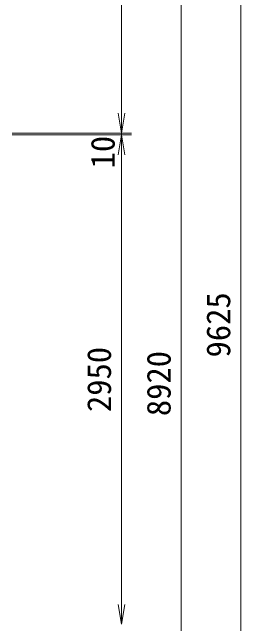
# Model space of a CAD drawing. Units: millimetres, scale not verified. Extents: x -12600 to 12600, y -8910 to 8910.
# Drawn here: x -7298 to -5918, y 289 to 3975 of the extents above; entities that cross this region are included whole.
import ezdxf
from ezdxf.enums import TextEntityAlignment as Align

# ---------------------------------------------------------------- set-up
doc = ezdxf.new("R2010")
doc.units = ezdxf.units.MM
doc.header["$LTSCALE"] = 30
doc.layers.add('0-9_D-STR-DIM', color=7, linetype='Continuous', lineweight=9)
doc.layers.add('0-A_0', color=7, linetype='Continuous', lineweight=9)
doc.styles.add('ＭＳ ゴシック', font='')
doc.styles.get('ＭＳ ゴシック').set_extended_font_data('MS Gothic')

# ---------------------------------------------------------------- blocks, each defined once
blk = doc.blocks.new('_Open')
at = {"layer": '0-A_0'}
blk.add_line((-30, 5), (0, 0), dxfattribs=at)
blk.add_lwpolyline([(-30, -5), (0, 0), (-30, 0)], dxfattribs=at)

msp = doc.modelspace()

# ---------------------------------------------------------------- linework, layer by layer
at = {"layer": '0-9_D-STR-DIM'}
for p, q in [((-5917.73, 6781.1), (-5917.73, -2603.9)), ((-6637.73, 6076.1), (-6637.73, 3366.1)), ((-6277.73, 6076.1), (-6277.73, -2603.9)), ((-6637.73, 3366.1), (-6637.73, 3486.1)), ((-7297.73, 3246.1), (-6577.73, 3246.1)), ((-7297.73, 3246.1), (-6577.73, 3246.1)), ((-6637.73, 3246.1), (-6637.73, 3236.1)), ((-7297.73, 3236.1), (-6577.73, 3236.1)), ((-7297.73, 3236.1), (-6577.73, 3236.1)), ((-6637.73, 3116.1), (-6637.73, 2996.1)), ((-6637.73, 3116.1), (-6637.73, 406.1)), ((-6637.73, 406.1), (-6637.73, 526.1))]:
    msp.add_line(p, q, dxfattribs=at)

# ---------------------------------------------------------------- block references
at = {"layer": '0-9_D-STR-DIM', "xscale": 4, "yscale": 4}
for p, rotation in [((-6637.73, 3246.1), 270), ((-6637.73, 3246.1), 270), ((-6637.73, 3236.1), 90), ((-6637.73, 3236.1), 90), ((-6637.73, 286.1), 270), ((-6637.73, 286.1), 270)]:
    msp.add_blockref('_Open', p, dxfattribs=dict(at, rotation=rotation))

# ---------------------------------------------------------------- texts
at = {"layer": '0-9_D-STR-DIM', "style": 'ＭＳ ゴシック'}
for s, p in [('10', (-6635.64, 3033.93)), ('9625', (-5937.98, 1894.42)), ('2950', (-6657.98, 1565.35)), ('8920', (-6297.98, 1540.72))]:
    msp.add_text(s, height=144.3, rotation=90, dxfattribs=at).set_placement(p, align=Align.BOTTOM_LEFT)

doc.saveas('drawing.dxf')
